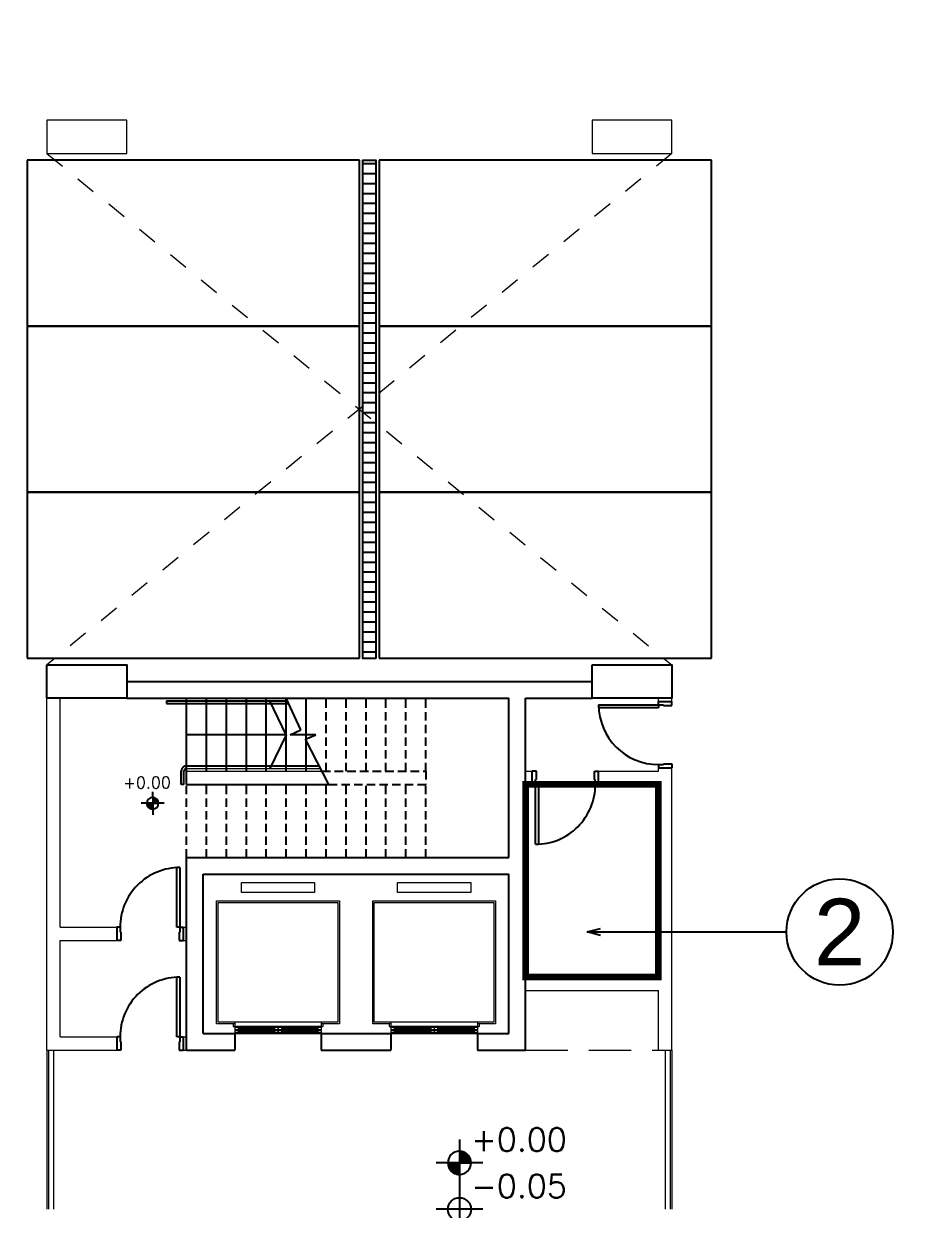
# Model space of a CAD drawing. Header units: millimetres. Extents: x 0 to 570263, y 0 to 232306.
# Drawn here: x 69797 to 83030, y 183154 to 201003 of the extents above; entities that cross this region are included whole.
import ezdxf

# ---------------------------------------------------------------- set-up
doc = ezdxf.new("R2010")
doc.units = ezdxf.units.MM
doc.header["$LTSCALE"] = 100
for name, pattern in [('Dash', [6, 3, -3]), ('Hidden', [9.524999999999999, 6.35, -3.175]), ('HIDDENX2', [19.049999999999997, 12.7, -6.35])]:
    doc.linetypes.add(name, pattern=pattern)
for name, color, linetype in [('A-COLS', 3, 'Continuous'), ('DLN0402_Room Number', 7, 'Continuous'), ('DLN060__', 7, 'Continuous'), ('DLN08250', 5, 'Continuous'), ('DLN08254', 3, 'Continuous'), ('DLN240__', 1, 'Continuous'), ('DLN660', 1, 'Continuous'), ('DLN810__', 1, 'Continuous'), ('FITDOOR', 7, 'Continuous'), ('LAYOUT', 1, 'Continuous'), ('LEVEL', 1, 'Continuous')]:
    doc.layers.add(name, color=color, linetype=linetype)
for name, color, linetype, lineweight in [('A-DETL', 1, 'Continuous', 9), ('A-DOOR', 6, 'Continuous', 9), ('A-EQPM', 6, 'Continuous', 9), ('A-GENM', 6, 'Continuous', 9), ('A-WALL', 7, 'Continuous', 9)]:
    doc.layers.add(name, color=color, linetype=linetype, lineweight=lineweight)
doc.styles.add('romans', font='romans.shx')
doc.styles.get("Standard").update_dxf_attribs({"font": 'swiss.ttf'})
doc.styles.add('Swis721tBT', font='swissl.ttf')
doc.dimstyles.new('INTDIM350', dxfattribs={"dimtxt": 350, "dimasz": 200, "dimexe": 100, "dimexo": 150, "dimgap": 100, "dimtad": 1, "dimdec": 0, "dimzin": 9, "dimdsep": 46, "dimtxsty": 'Swis721tBT', "dimblk": 'OPEN30', "dimcen": -125, "dimclrd": 256, "dimclre": 256, "dimclrt": 2, "dimaunit": 1, "dimadec": 1, "dimazin": 0, "dimtfac": 0.4444444444444444, "dimtdec": 0, "dimtix": 1, "dimtmove": 2, "dimatfit": 3, "dimldrblk": 'OPEN30', "dimfxl": 0, "dimtolj": 1, "dimlwd": -1, "dimlwe": -1, "dimarcsym": 0})

# ---------------------------------------------------------------- blocks, each defined once
blk = doc.blocks.new('_Open30')
at = {"color": 0, "linetype": 'ByBlock', "lineweight": -2}
for p, q in [((-1, 0.26794919), (0, 0)), ((0, 0), (-1, -0.26794919)), ((0, 0), (-1, 0))]:
    blk.add_line(p, q, dxfattribs=at)
blk = doc.blocks.new('*X45')
at = {"color": 0}
for p, q in [((45955.88296590155, 42700), (46155.82083605308, 42700)), ((45956.13663634944, 42693.75), (46155.82083605308, 42693.75)), ((45956.58659627086, 42687.5), (46155.82083605308, 42687.5)), ((45957.23417992554, 42681.25), (46155.82083605308, 42681.25)), ((45958.08132891748, 42675), (46155.82083605308, 42675)), ((45959.13062182577, 42668.75), (46155.82083605308, 42668.75)), ((45960.38531455532, 42662.5), (46155.82083605308, 42662.5)), ((45961.84939291411, 42656.25), (46155.82083605308, 42656.25)), ((45963.52763949186, 42650), (46155.82083605308, 42650)), ((45965.42571759076, 42643.75), (46155.82083605308, 42643.75)), ((45967.55027588873, 42637.5), (46155.82083605308, 42637.5)), ((45969.90907871936, 42631.25), (46155.82083605308, 42631.25)), ((45972.51116853599, 42625), (46155.82083605308, 42625)), ((45975.3670694097, 42618.75), (46155.82083605308, 42618.75)), ((45978.48904368043, 42612.5), (46155.82083605308, 42612.5)), ((45981.89141854007, 42606.25), (46155.82083605308, 42606.25)), ((45985.59100621493, 42600), (46155.82083605308, 42600)), ((45989.60765168721, 42593.75), (46155.82083605308, 42593.75)), ((45993.96495773042, 42587.5), (46155.82083605308, 42587.5)), ((45998.69126201334, 42581.25), (46155.82083605308, 42581.25)), ((46003.82098168398, 42575), (46155.82083605308, 42575)), ((46009.39650945896, 42568.75), (46155.82083605308, 42568.75)), ((46015.47096569654, 42562.5), (46155.82083605308, 42562.5)), ((46022.11233295992, 42556.25), (46155.82083605308, 42556.25)), ((46029.4099326874, 42550), (46155.82083605308, 42550)), ((46037.48510949494, 42543.75), (46155.82083605308, 42543.75)), ((46046.51005492607, 42537.5), (46155.82083605308, 42537.5)), ((46056.74397416842, 42531.25), (46155.82083605308, 42531.25)), ((46068.61144864996, 42525), (46155.82083605308, 42525)), ((46082.90578313846, 42518.75), (46155.82083605308, 42518.75)), ((46101.51054575652, 42512.5), (46155.82083605308, 42512.5)), ((46133.36008534408, 42506.25), (46155.82083605308, 42506.25))]:
    blk.add_line(p, q, dxfattribs=at)
blk = doc.blocks.new('*X44')
at = {"color": 0}
for p, q in [((46155.82083605308, 42900), (46200.19499327346, 42900)), ((46155.82083605308, 42893.75), (46221.90936394812, 42893.75)), ((46155.82083605308, 42887.5), (46237.60222886274, 42887.5)), ((46155.82083605308, 42881.25), (46250.32254979523, 42881.25)), ((46155.82083605308, 42875), (46261.15281880532, 42875)), ((46155.82083605308, 42868.75), (46270.62917321041, 42868.75)), ((46155.82083605308, 42862.5), (46279.06432258031, 42862.5)), ((46155.82083605308, 42856.25), (46286.65980066876, 42856.25)), ((46155.82083605308, 42850), (46293.55459136389, 42850)), ((46155.82083605308, 42843.75), (46299.84935768103, 42843.75)), ((46155.82083605308, 42837.5), (46305.6197603913, 42837.5)), ((46155.82083605308, 42831.25), (46310.92433512129, 42831.25)), ((46155.82083605308, 42825), (46315.8094235008, 42825)), ((46155.82083605308, 42818.75), (46320.31240362975, 42818.75)), ((46155.82083605308, 42812.5), (46324.46388658926, 42812.5)), ((46155.82083605308, 42806.25), (46328.28925688629, 42806.25)), ((46155.82083605308, 42800), (46331.80978137356, 42800)), ((46155.82083605308, 42793.75), (46335.04342549239, 42793.75)), ((46155.82083605308, 42787.5), (46338.0054656343, 42787.5)), ((46155.82083605308, 42781.25), (46340.70895613168, 42781.25)), ((46155.82083605308, 42775), (46343.16509039923, 42775)), ((46155.82083605308, 42768.75), (46345.38348355208, 42768.75)), ((46155.82083605308, 42762.5), (46347.37239573649, 42762.5)), ((46155.82083605308, 42756.25), (46349.13890998229, 42756.25)), ((46155.82083605308, 42750), (46350.68907460933, 42750)), ((46155.82083605308, 42743.75), (46352.02801759425, 42743.75)), ((46155.82083605308, 42737.5), (46353.16003838917, 42737.5)), ((46155.82083605308, 42731.25), (46354.08868132608, 42731.25)), ((46155.82083605308, 42725), (46354.81679369925, 42725)), ((46155.82083605308, 42718.75), (46355.34657085896, 42718.75)), ((46155.82083605308, 42712.5), (46355.67959002734, 42712.5)), ((46155.82083605308, 42706.25), (46355.81683408978, 42706.25))]:
    blk.add_line(p, q, dxfattribs=at)
blk = doc.blocks.new('ELFIN')
at = {"layer": 'LEVEL'}
for p, q in [((0, 0.5), (0, 0)), ((0, 0), (-0.5, 0)), ((0, 0), (0, -0.5)), ((0.5, 0), (0, 0))]:
    blk.add_line(p, q, dxfattribs=at)
for start, end in [(90, 180), (180, 270), (0, 90), (270, 0)]:
    blk.add_arc((0, 0), 0.25, start, end, dxfattribs=at)
at = {"layer": 'LEVEL', "xscale": 0.00125, "yscale": 0.00125, "zscale": 0.00125}
for name in ['*X44', '*X45']:
    blk.add_blockref(name, (-57.69477604507119, -53.38123098095821), dxfattribs=at)
at = {"layer": 'LEVEL', "style": 'romans'}
blk.add_attdef('ELFIN', (0.2542374787153676, 0.3469263632723596), '', height=0.5, dxfattribs=at)
blk = doc.blocks.new('ELEX')
at = {"layer": 'LEVEL'}
for p, q in [((0, 0.5), (0, -0.5)), ((0.5, 0), (-0.5, 0))]:
    blk.add_line(p, q, dxfattribs=at)
blk.add_circle((0, 0), 0.25, dxfattribs=at)
at = {"layer": 'LEVEL', "style": 'romans'}
blk.add_attdef('ELEX', (0.2567988680821145, 0.3535533905960619), '', height=0.5, dxfattribs=at)
blk = doc.blocks.new('A$C151F6791')
at = {"layer": 'DLN060__'}
h = blk.add_hatch(dxfattribs=at)
h.set_pattern_fill('EARTH', color=0, scale=150, angle=3.64980417200433)
h.set_pattern_definition([(44.99999999999957, (-1165443158.670914, -63663298.42410862), (9.777068044058979e-12, 1347.038418160373), [952.5, -952.5]), (44.99999999999957, (-1165443411.240617, -63663045.85440522), (9.777068044058979e-12, 1347.038418160373), [952.5, -952.5]), (44.99999999999957, (-1165443663.810321, -63662793.28470182), (9.777068044058979e-12, 1347.038418160373), [952.5, -952.5]), (134.9999999999996, (-1165443663.810321, -63662624.90489955), (-1347.038418160373, 9.777068044058979e-12), [952.5, -952.5]), (134.9999999999996, (-1165443411.240617, -63662372.33519614), (-1347.038418160373, 9.777068044058979e-12), [952.5, -952.5]), (134.9999999999996, (-1165443158.670914, -63662119.76549274), (-1347.038418160373, 9.777068044058979e-12), [952.5, -952.5])])
edge = h.paths.add_edge_path()
edge.add_line((-2850.000005722046, -45899.9999986887), (-850.0000049866612, -45899.99999871488))
edge.add_line((-850.0000052452087, -45899.9999986887), (-850.000005705504, -86050.39985808042))
edge.add_line((-850.0000054836273, -86050.3998581171), (58010.88699989562, -86050.3998581424))
edge.add_line((58010.8869998455, -86050.3998581171), (68150.00000357977, -72765.12421078797))
edge.add_line((68150.00000357628, -72765.1242108345), (68150.00000256741, -20000.39985610534))
edge.add_arc((59996.87001538277, -20000.39985609055), 8153.129987210356, 2.209658559399964e-10, 62.59160107468649)
edge.add_line((63749.99972057343, -12762.47570586205), (63750.00000047672, 899.9986780836407))
edge.add_line((63750.00000047684, 899.9986780881882), (-849.9999990069919, 899.9999998843414))
edge.add_line((-849.9999990463257, 900), (-850.0000049180671, -45899.99999911319))
edge.add_line((-850.0000047683716, -45899.99999916553), (-2850.00000467326, -45899.99999891745))
edge.add_line((-2850.000004768372, -45899.99999880791), (-2849.999998974308, 2900.00000002046))
edge.add_line((-2849.999999046326, 2899.999999880791), (65750.00004059757, 2899.998595866229))
edge.add_line((65750.00004053116, 2899.998595952988), (65750.00004091157, -11800.00000045047))
edge.add_arc((58660.56242704391, -20842.42359983921), 11490.23717038002, 0.6759448534186276, 51.90285732263942, ccw=False)
edge.add_line((70150.00000047684, -20706.87109351158), (70150.0000033091, -72765.56378265559))
edge.add_line((70150.00000333786, -72765.56378257275), (59000.40818048707, -88050.39985833516))
edge.add_line((59000.40818023682, -88050.39985835552), (-2850.000012167249, -88050.39985831724))
edge.add_line((-2850.000012159348, -88050.39985823631), (-2850.000005809383, -45899.99999866431))
at = {"layer": 'DLN810__'}
h = blk.add_hatch(dxfattribs=at)
h.set_pattern_fill('_USER', color=0, scale=150, angle=-41.35019582799567, pattern_type=0)
h.set_pattern_definition([(0, (50948.96407222748, -19651.36498439312), (0, 150), [])])
h.paths.add_polyline_path([(50948.96407222748, -19651.36498439312), (50749.99997830391, -19651.36498439312), (50749.99997854233, -12151.36498451233), (50948.96407222748, -12151.36498451233)])
at = {"layer": 'A-COLS', "color": 0, "lineweight": 18}
for p, q in [((46000, -11550), (46000, -12050.00000011921)), ((47200.00000023842, -11550.00000011921), (46000, -11550)), ((47200.00000023842, -12050), (47200.00000023842, -11550.00000011921)), ((55400, -11550.00000011921), (54200, -11550)), ((54200, -11550), (54200.00000023842, -12050.00000011921)), ((55400, -12050.00000011921), (55400, -11550.00000011921)), ((46000, -12050.00000011921), (47200.00000023842, -12050)), ((54200.00000023842, -12050.00000011921), (55400, -12050.00000011921))]:
    blk.add_line(p, q, dxfattribs=at)
at = {"layer": 'A-COLS', "color": 0}
for p, q in [((47200.00000476837, -19999.99999809265), (54200.00000333786, -20000.00000154972)), ((47200.00000476837, -20249.99999809265), (52950.00000214577, -20250.00000083447)), ((52950.00000190735, -22650.00000095367), (52950.00000214577, -20250.00000083447)), ((53200.00000190735, -25550.00000107288), (53200.00000190735, -20250.00000095367)), ((53200.00000190735, -20250.00000107288), (54200.00000333786, -20250.00000154972)), ((48100.00000190735, -25549.99999856949), (48100.00000190735, -22649.99999856949)), ((48100.00000190735, -22649.99999856949), (52950.00000190735, -22650.00000095367)), ((48350.00000190735, -25299.9999986887), (48350.00000190735, -22899.99999856949)), ((48350.00000190735, -22899.99999856949), (52950.00000190735, -22900.00000095367)), ((52950.00000190735, -25300.00000095367), (52950.00000238419, -22900.00000095367)), ((48350.00000190735, -25299.9999986887), (48825.00000190735, -25299.99999892712)), ((48825.00000190735, -25299.99999892712), (48825.00000190735, -25549.99999904633)), ((50125.00000190735, -25299.99999952316), (51175.00000238419, -25300)), ((50125.00000190735, -25299.99999833107), (50125.00000190735, -25549.99999845028)), ((51175.00000214577, -25299.99999940395), (51175.00000190735, -25549.99999976158)), ((52475.00000214577, -25300.00000071526), (52950.00000214577, -25300.00000083447)), ((52475.00000214577, -25300.00000047684), (52475.00000190735, -25550.00000083447)), ((48100.00000190735, -25549.99999856949), (48825.00000190735, -25549.99999904633)), ((50125.00000214577, -25549.99999964237), (51175.00000190735, -25550.00000023842)), ((52475.00000190735, -25550.00000071526), (53200.00000190735, -25550.00000107288))]:
    blk.add_line(p, q, dxfattribs=at)
for points in [[(46000.00000476837, -19749.99999761581), (47200.00000500679, -19749.99999809265), (47200.00000476837, -20249.99999809265), (46000.00000476837, -20249.9999974966)], [(54200.00000357628, -19750.00000166893), (55400.00000333786, -19750.00000214577), (55400.00000333786, -20250.00000226498), (54200.00000333786, -20250.00000154972)]]:
    blk.add_lwpolyline(points, close=True, dxfattribs=at)
at = {"layer": 'A-DETL', "color": 0, "linetype": 'Dash'}
for p, q in [((55400, -12050.00000011921), (46000.00000476837, -19749.99999773502)), ((46000, -12050.00000023842), (55400.00000333786, -19750.00000226498))]:
    blk.add_line(p, q, dxfattribs=at)
at = {"layer": 'A-DOOR', "color": 0}
for p, q in [((46000.00000858307, -25550.38586187363, -0.07491532212588936), (46000.00000953674, -27941.37564778328, -0.07028772466206029)), ((46025.00000882149, -25550.38586163521, -0.07491532212588936), (46025.00000953674, -27941.37564778328, -0.07028772466206029)), ((46100.00000858307, -25550.38586187363, -0.07491532212588936), (46100.00000953674, -27941.37564778328, -0.07028772466206029)), ((55299.99998688698, -25550.38585138321, -0.04701049315474393), (55299.99998760223, -27941.37563741207, -0.04238289569091486)), ((55374.99998664856, -25550.38585162163, -0.04701049315474393), (55374.99998760223, -27941.37563753128, -0.04238289569091486)), ((55399.99998688698, -25550.38585138321, -0.04701049315474393), (55399.99998760223, -27941.37563741207, -0.04238289569091486))]:
    blk.add_line(p, q, dxfattribs=at)
at = {"layer": 'A-EQPM', "color": 0}
for p, q in [((50124.99695444107, -25241.60100531578), (48824.99695396423, -25241.60099947453)), ((50124.99695396423, -25288.6010055542), (48824.99695396423, -25288.60099935532)), ((49423.99695825577, -25223.10100150108, -0.06785436982067951), (48874.99695444107, -25223.10099923611)), ((49423.99695777893, -25270.10100162029, -0.06785436982067951), (48874.99695396423, -25270.10099983215)), ((52474.9999973774, -25241.60100579262), (51174.99999666214, -25241.60100018978)), ((52474.99999666214, -25288.60100615025), (51174.99999666214, -25288.60099983215)), ((51774.00000095367, -25223.10100197792, -0.06785436982067951), (51224.99999713898, -25223.10099983215)), ((51774.00000047684, -25270.10100233555, -0.06785436982067951), (51224.99999690056, -25270.10100030899))]:
    blk.add_line(p, q, dxfattribs=at)
at = {"layer": 'A-GENM', "color": 0}
for p, q in [((48549.99695825577, -25151.60099720955, -0.06785436982067951), (48549.99696803093, -23301.60099697113, -0.06785436982067951)), ((48549.99696803093, -23301.60099697113, -0.06785436982067951), (50399.99696826935, -23301.60100698471, -0.06785436982067951)), ((48574.99695825577, -25126.60099697113, -0.06785436982067951), (48574.99696779251, -23326.60099685192, -0.06785436982067951)), ((48574.99696779251, -23326.60099685192, -0.06785436982067951), (50374.99696779251, -23326.60100638866, -0.06785436982067951)), ((48724.99696803093, -23301.6009979248, -0.06785436982067951), (50224.99696803093, -23301.60100626945, -0.06785436982067951)), ((50374.99696779251, -23326.60100638866, -0.06785436982067951), (50374.99695849419, -25126.60100698471, -0.06785436982067951)), ((50399.99696826935, -23301.60100698471, -0.06785436982067951), (50399.99695825577, -25151.60100698471, -0.06785436982067951)), ((50900.00000095367, -25151.6009979248, -0.06785436982067951), (50900.00001096725, -23301.60099744797, -0.06785436982067951)), ((50900.00001096725, -23301.60099744797, -0.06785436982067951), (52750.00001096725, -23301.60100758076, -0.06785436982067951)), ((50925.00000119209, -25126.60099756718, -0.06785436982067951), (50925.00001072884, -23326.60099756718, -0.06785436982067951)), ((50925.00001072884, -23326.60099756718, -0.06785436982067951), (52725.00001072884, -23326.60100710392, -0.06785436982067951)), ((51075.00001096725, -23301.60099864006, -0.06785436982067951), (52575.00001096725, -23301.60100674629, -0.06785436982067951)), ((52725.00001072884, -23326.60100710392, -0.06785436982067951), (52725.00000143051, -25126.60100769997, -0.06785436982067951)), ((52750.00001096725, -23301.60100758076, -0.06785436982067951), (52750.00000119209, -25151.60100746155, -0.06785436982067951)), ((48824.99695467949, -25151.6009991169), (48549.99695825577, -25151.60099720955, -0.06785436982067951)), ((50374.99695849419, -25126.60100698471, -0.06785436982067951), (48574.99695825577, -25126.60099697113, -0.06785436982067951)), ((48799.99695467949, -25151.60099887848), (48799.99695444107, -25194.60099935532)), ((48824.99695491791, -25126.60099875927), (48824.99695396423, -25194.60099959373)), ((50124.99695467949, -25126.60100495815), (50124.99695420265, -25194.60100519657)), ((50399.99695825577, -25151.60100698471, -0.06785436982067951), (50124.99695467949, -25151.60100531578)), ((50149.99695444107, -25151.60100507736), (50149.99695444107, -25194.60100495815)), ((51174.99999761581, -25151.60099983215), (50900.00000095367, -25151.6009979248, -0.06785436982067951)), ((52725.00000143051, -25126.60100769997, -0.06785436982067951), (50925.00000119209, -25126.60099756718, -0.06785436982067951)), ((51149.99999761581, -25151.60099947453), (51149.9999973774, -25194.60099983215)), ((51174.99999785423, -25126.60099935532), (51174.99999713898, -25194.60100018978)), ((52474.99999761581, -25126.60100567341), (52474.99999713898, -25194.60100591183)), ((52750.00000119209, -25151.60100746155, -0.06785436982067951), (52474.99999761581, -25151.60100591183)), ((52499.99999761581, -25151.60100567341), (52499.99999713898, -25194.60100567341)), ((48799.99695444107, -25194.60099935532), (48824.99695396423, -25194.60099959373)), ((50124.99695444107, -25194.60100531578), (48824.99695444107, -25194.6010042429)), ((48824.99695444107, -25204.60099971294), (49473.99695777893, -25204.6010030508, -0.06785436982067951)), ((48824.99695396423, -25204.60099947453), (48824.99695396423, -25241.60099947453)), ((48824.99695396423, -25251.6009991169), (48824.99695396423, -25288.60099935532)), ((48824.99695396423, -25251.6009991169), (49473.99695777893, -25251.60100245476, -0.06785436982067951)), ((48874.99695444107, -25204.60099899769), (48874.99695396423, -25241.60099887848)), ((48874.99695396423, -25251.60099947453), (48874.99695396423, -25288.60099947453)), ((49423.99695825577, -25204.6010017395, -0.06785436982067951), (49423.99695777893, -25241.60100162029, -0.06785436982067951)), ((49423.99695777893, -25251.60100197792, -0.06785436982067951), (49423.99695777893, -25288.6010017395, -0.06785436982067951)), ((49473.99695777893, -25204.6010030508, -0.06785436982067951), (49473.99695777893, -25241.60100221634, -0.06785436982067951)), ((49473.99695777893, -25251.60100245476, -0.06785436982067951), (49473.99695754051, -25288.60100221634, -0.06785436982067951)), ((49475.99695777893, -25204.60100221634, -0.06785436982067951), (49475.99695777893, -25241.60100221634, -0.06785436982067951)), ((49475.99695777893, -25204.60100221634, -0.06785436982067951), (50124.99695396423, -25204.60100567341)), ((49475.99695801735, -25251.60100221634, -0.06785436982067951), (49475.99695754051, -25288.60100221634, -0.06785436982067951)), ((49475.99695801735, -25251.60100221634, -0.06785436982067951), (50124.99695396423, -25251.60100495815)), ((49525.99695825577, -25204.60100269318, -0.06785436982067951), (49525.99695777893, -25241.60100269318, -0.06785436982067951)), ((50074.99695396423, -25223.10100400448), (49525.99695825577, -25223.10100340843, -0.06785436982067951)), ((49525.99695777893, -25251.60100269318, -0.06785436982067951), (49525.99695730209, -25288.60100269318, -0.06785436982067951)), ((50074.99695396423, -25270.10100460052), (49525.99695777893, -25270.10100376606, -0.06785436982067951)), ((50074.99695420265, -25204.60100471973), (50074.99695396423, -25241.60100483894)), ((50074.99695396423, -25251.60100448132), (50074.9969534874, -25288.60100483894)), ((50124.99695420265, -25194.60100519657), (50149.99695444107, -25194.60100495815)), ((50124.99695396423, -25204.60100543499), (50124.99695396423, -25241.60100495815)), ((50124.99695396423, -25251.60100495815), (50124.99695396423, -25288.6010055542)), ((51149.9999973774, -25194.60099983215), (51174.99999713898, -25194.60100018978)), ((52474.99999713898, -25194.60100591183), (51174.9999973774, -25194.60100471973)), ((51174.99999713898, -25204.60100030899), (51824.00000071526, -25204.60100364685, -0.06785436982067951)), ((51174.99999666214, -25204.60100007057), (51174.99999666214, -25241.60100018978)), ((51174.99999666214, -25251.60099959373), (51174.99999666214, -25288.60099983215)), ((51174.99999666214, -25251.60099959373), (51824.00000071526, -25251.6010030508, -0.06785436982067951)), ((51224.99999713898, -25204.60099959373), (51224.99999666214, -25241.60099947453)), ((51224.99999666214, -25251.60099995136), (51224.99999666214, -25288.60100018978)), ((51774.00000095367, -25204.60100245476, -0.06785436982067951), (51774.00000047684, -25241.60100233555, -0.06785436982067951)), ((51774.00000047684, -25251.60100257397, -0.06785436982067951), (51774.00000047684, -25288.60100221634, -0.06785436982067951)), ((51824.00000071526, -25204.60100364685, -0.06785436982067951), (51824.00000047684, -25241.60100281239, -0.06785436982067951)), ((51824.00000071526, -25251.6010030508, -0.06785436982067951), (51824.00000047684, -25288.60100281239, -0.06785436982067951)), ((51826.00000047684, -25204.60100281239, -0.06785436982067951), (51826.00000047684, -25241.60100269318, -0.06785436982067951)), ((51826.00000047684, -25204.60100281239, -0.06785436982067951), (52474.99999713898, -25204.60100615025)), ((51826.00000095367, -25251.60100281239, -0.06785436982067951), (51826.00000047684, -25288.60100281239, -0.06785436982067951)), ((51826.00000095367, -25251.60100281239, -0.06785436982067951), (52474.99999666214, -25251.60100567341)), ((51876.00000095367, -25204.60100328922, -0.06785436982067951), (51876.00000047684, -25241.60100328922, -0.06785436982067951)), ((52424.99999666214, -25223.10100460052), (51876.00000095367, -25223.10100388527, -0.06785436982067951)), ((51876.00000047684, -25251.60100328922, -0.06785436982067951), (51876, -25288.60100328922, -0.06785436982067951)), ((52424.99999666214, -25270.10100507736), (51876.00000047684, -25270.10100448132, -0.06785436982067951)), ((52424.99999713898, -25204.60100531578), (52424.99999713898, -25241.60100543499)), ((52424.99999690056, -25251.60100519657), (52424.99999666214, -25288.60100531578)), ((52474.99999713898, -25194.60100591183), (52499.99999713898, -25194.60100567341)), ((52474.99999666214, -25204.60100615025), (52474.99999666214, -25241.6010055542)), ((52474.99999666214, -25251.60100567341), (52474.99999666214, -25288.60100615025))]:
    blk.add_line(p, q, dxfattribs=at)
at = {"layer": 'A-GENM', "color": 0, "elevation": 0.0024333548704846}
for points in [[(48924.99696350098, -23175.99570930004), (48924.99696397781, -23025.99570953846), (50024.9969637394, -23025.99570977688), (50024.99696350098, -23175.99570941925)], [(51275.0000064373, -23175.99570989609), (51275.00000667572, -23025.99571013451), (52375.00000667572, -23025.99571037292), (52375.0000064373, -23175.99571013451)]]:
    blk.add_lwpolyline(points, close=True, dxfattribs=at)
at = {"layer": 'A-WALL', "color": 0}
for p, q in [((46000.00000190735, -25549.99999761581), (46000.00000190735, -20249.9999974966)), ((46200.00000190735, -23699.99999761581), (46200.00000190735, -20249.99999761581)), ((55200.00000190735, -20299.99999964237), (55200.00000190735, -20250.00000226498)), ((55400.00000190735, -20299.99999928474), (55400.00000214577, -20250.00000238419)), ((48100.00304698944, -21310.3291721344), (50116.58753681183, -21310.32917177677)), ((48100.00304746628, -21350.32916378975), (50136.95116519928, -21350.32915604115)), ((53200.0000038147, -21350.00000083447), (53300.00000429153, -21350.00000083447)), ((54300.00000429153, -21350.00000143051), (55200.00000429153, -21350.00000190735)), ((55200.00000214577, -21350.00000178814), (55200.00000190735, -21299.99999964237)), ((55400.00000238419, -25550.00000202656), (55400.00000214577, -21299.99999928474)), ((53200.0000038147, -21550.00000083447), (53300.00000429153, -21550.00000095367)), ((54300.00000429153, -21550.00000154972), (55200.00000405312, -21550.00000190735)), ((55200.00000238419, -24450.00000178814), (55200.00000214577, -21550.00000190735)), ((46200.0000026226, -23699.99999761581), (47050.0000026226, -23699.99999809265)), ((48050.00000286102, -23699.99999845028), (48100.00000286102, -23699.99999856949)), ((46200.00000190735, -25349.99999761581), (46200.00000190735, -23899.99999761581)), ((46200.00000238419, -23899.99999761581), (47050.00000214577, -23899.99999797344)), ((48050.00000190735, -23899.99999845028), (48100.0000026226, -23899.9999986887)), ((53200.00000238419, -24450.00000083447), (55200.0000026226, -24450.00000178814)), ((53200.00000238419, -24650.00000095367), (55200.0000026226, -24650.00000190735)), ((55200.00000238419, -25550.00000178814), (55200.00000238419, -24650.00000190735)), ((48824.99695920944, -25300.39041483402), (50124.99695920944, -25300.39041411877)), ((51175.00000214577, -25300.39041554928), (52475.00000190735, -25300.39041483402)), ((46200.00000190735, -25349.99999761581), (47050.00000190735, -25349.99999797344)), ((48050.00000190735, -25349.9999986887), (48100.00000190735, -25349.99999856949)), ((46000.00000190735, -25549.99999761581), (47050.00000143051, -25549.99999809265)), ((48050.00000119209, -25549.9999986887), (48100.00000190735, -25549.99999856949)), ((55200.00000238419, -25550.00000178814), (55400.00000238419, -25550.00000202656))]:
    blk.add_line(p, q, dxfattribs=at)
at = {"layer": 'A-WALL', "color": 0, "lineweight": 25}
for p, q in [((55200.00000190735, -20299.99999964237), (55400.00000190735, -20299.99999916553)), ((53300.00000405312, -21550.00000095367), (53300.00000405312, -21350.00000083447)), ((54300.00000405312, -21550.00000143051), (54300.00000429153, -21350.00000143051)), ((55200.0000038147, -21299.99999976158), (55400.0000038147, -21299.99999928474)), ((47050.00000286102, -23699.99999582767), (47050.00000214577, -23899.99999582767)), ((48050.00000286102, -23699.99999880791), (48050.00000190735, -23899.99999880791)), ((47050.00000190735, -25349.99999582767), (47050.00000143051, -25549.99999594688)), ((48050.00000190735, -25349.99999880791), (48050.00000143051, -25549.99999880791))]:
    blk.add_line(p, q, dxfattribs=at)
at = {"layer": 'A-WALL', "color": 0, "linetype": 'Hidden'}
blk.add_line((53200.00000190735, -25550.00000095367), (55200.00000238419, -25550.00000178814), dxfattribs=at)
at = {"layer": 'DLN0402_Room Number', "color": 0}
blk.add_line((48100.00304675102, -22650.38837337494), (48100.00304722786, -22650.16125273705), dxfattribs=at)
at = {"layer": 'DLN240__', "color": 0}
for p, q in [((47800.00304317474, -20290.32917165756), (49618.44031190872, -20290.32917094231)), ((47800.00304365158, -20330.32917201519), (49636.87756538391, -20330.32915127277)), ((48100.00304365158, -21350.38847494125), (48100.00304317474, -20250.38847506046)), ((48400.00304365158, -21350.38847470284), (48400.00304317474, -20250.38847470284)), ((48400.00304412842, -21350.38847541809), (48400.00304317474, -20250.38847529888)), ((48700.00304412842, -21350.38847446442), (48700.00304365158, -20250.38847434521)), ((48700.00304412842, -21350.38847494125), (48700.00304341316, -20250.38847506046)), ((49000.00304460526, -21350.38847458363), (49000.00304412842, -20250.38847482204)), ((49000.00304460526, -21350.38847410679), (49000.00304365158, -20250.388474226)), ((49300.00304484367, -21350.38847446442), (49300.00304412842, -20250.38847458363)), ((49300.00304460526, -21350.38847613335), (49300.00304412842, -20250.38847601414)), ((49600.00304412842, -20800.32918262482), (49355.27832698822, -20290.32917106152)), ((49600.00304389, -21350.32915699482), (49600.00304317474, -20250.32915735245)), ((49600.00304412842, -21350.32915771008), (49600.00304365158, -20250.32915782928)), ((49820.63183259964, -20728.98760986328), (49600.00304317474, -20250.32915735245)), ((49900.00304365158, -21350.32915747166), (49900.00304365158, -20250.32915759087)), ((49900.00304412842, -21350.32915484905), (49900.00304365158, -20250.32915496826)), ((49600.00304412842, -20800.32913196087), (49355.27832770348, -21310.32914376259)), ((49658.49192285538, -20800.32916998863), (49820.63183259964, -20728.98760986328)), ((50044.67374134064, -20800.32916986942), (49658.49192285538, -20800.32916998863)), ((49891.30563116074, -20867.81113910675), (50044.67374134064, -20800.32916986942)), ((50238.79955911636, -21550.38850355148), (49891.30563116074, -20867.81113910675)), ((48100.00304746628, -21270.32917189598), (50096.22390031815, -21270.32917106152)), ((48100.0030465126, -21550.38850283623), (48100.00304698944, -21350.32916367054)), ((48100.0030465126, -21550.38850367069), (50238.7995595932, -21550.3885037899))]:
    blk.add_line(p, q, dxfattribs=at)
at = {"layer": 'DLN240__', "color": 0, "linetype": 'Hidden'}
for p, q in [((47800.00304317474, -20290.32917165756), (47800.00304365158, -20330.32917201519)), ((48020.00304698944, -21550.39556419849), (48020.00304746628, -21350.38258206844)), ((48060.00304675102, -21550.38848173618), (48060.00304746628, -21350.38484048843))]:
    blk.add_line(p, q, dxfattribs=at)
at = {"layer": 'DLN240__', "color": 0, "linetype": 'HIDDENX2', "ltscale": 0.1}
for p, q in [((50200.00304412842, -21350.32915472984), (50200.00304365158, -20250.32915472984)), ((50200.00304460526, -21350.32915508747), (50200.00304365158, -20250.32915532589)), ((50500.00304460526, -21350.32915484905), (50500.00304389, -20250.32915496826)), ((50500.00304460526, -21350.32917034626), (50500.00304412842, -20250.32917022705)), ((50800.00304460526, -21350.32916998863), (50800.00304412842, -20250.32917022705)), ((50800.00304508209, -21350.32917058468), (50800.00304412842, -20250.32917070389)), ((51100.00304508209, -21350.32919633389), (51100.00304436684, -20250.32919645309)), ((51100.00304508209, -21350.32917022705), (51100.00304412842, -20250.32917034626)), ((51400.00304579735, -21350.3291965723), (51400.00304508209, -20250.32919669151)), ((51400.00304555893, -21350.32919597626), (51400.00304412842, -20250.32919597626)), ((51700.00304555893, -21350.32915353775), (51700.00304484367, -20250.32915377617)), ((51700.00304555893, -21350.32919645309), (51700.00304508209, -20250.32919645309)), ((51700.00304508209, -21350.32919573784), (51700.00304412842, -20250.32919597626)), ((51700.00304508209, -21350.32919645309), (51700.00304460526, -20250.32919645309)), ((50136.95116519928, -21350.32915627956), (51700.00304555893, -21350.32915043831)), ((51700.00304555893, -21350.32923948765), (51700.00893592834, -21550.38849592209)), ((48100.00305008888, -22650.3886051178), (48100.00304937363, -21550.38860523701)), ((48100.00304985046, -22650.38860476017), (48100.00304937363, -21550.38860487938)), ((48100.00304985046, -22650.3886051178), (48100.00304937363, -21550.38860499859)), ((48100.0030503273, -22650.38863098621), (48100.00304961205, -21550.38863098621)), ((48400.0030503273, -22650.38860499859), (48400.00304937363, -21550.38860487938)), ((48400.0030503273, -22650.388630867), (48400.00304985046, -21550.38863098621)), ((48700.00305080414, -22650.38863062859), (48700.00304937363, -21550.3886307478)), ((48700.00305080414, -22650.38863134384), (48700.0030503273, -21550.38863146305)), ((49000.0030503273, -22650.38856244087), (49000.00304985046, -21550.38856256008)), ((49000.00305056572, -22650.3885627985), (49000.00304985046, -21550.38856291771)), ((49000.0030503273, -22650.3885627985), (49000.00304985046, -21550.38856267929)), ((49000.0030503273, -22650.38863062859), (49000.00304937363, -21550.38863062859)), ((49000.0030503273, -22650.38863122463), (49000.00304985046, -21550.38863110542)), ((49000.00305080414, -22650.38858866692), (49000.00305008888, -21550.38858866692)), ((49000.00305080414, -22650.38863098621), (49000.0030503273, -21550.38863122463)), ((49000.00305080414, -22650.38858807087), (49000.0030503273, -21550.3885884285)), ((49300.00305080414, -22650.38856267929), (49300.00304985046, -21550.38856256008)), ((49300.00305080414, -22650.38858854771), (49300.0030503273, -21550.38858866692)), ((49600.00305128098, -22650.38858830929), (49600.00304985046, -21550.3885884285)), ((49600.00305128098, -22650.38858902454), (49600.00305080414, -21550.38858914375)), ((49900.00305080414, -22650.38858830929), (49900.00304985046, -21550.38858830929)), ((49900.00305080414, -22650.38851988316), (49900.0030503273, -21550.38852000237)), ((49900.00305128098, -22650.38852024078), (49900.0030503273, -21550.3885204792)), ((49900.00305104256, -22650.38852012157), (49900.0030503273, -21550.38852012157)), ((49900.00305128098, -22650.3885461092), (49900.00305056572, -21550.3885461092)), ((49900.00305128098, -22650.38854575157), (49900.00305080414, -21550.3885461092)), ((49900.00305128098, -22650.38858866692), (49900.00305080414, -21550.38858890533)), ((49900.00305080414, -22650.38858890533), (49900.0030503273, -21550.38858878613)), ((50200.00305128098, -22650.38852012157), (50200.0030503273, -21550.38852012157)), ((50200.00305128098, -22650.38854598999), (50200.00305080414, -21550.38854622841)), ((50238.79955792427, -21550.3885011673), (51700.0030465126, -21550.3884960413)), ((50499.99983930588, -22650.3922547102), (50500.00305080414, -21550.2585105896)), ((50800.00305128098, -22650.25851047039), (50800.00305080414, -21550.2585105896)), ((50800.00305151939, -22650.25851082802), (50800.00305080414, -21550.25851106644)), ((50800.00305151939, -22650.25851070881), (50800.00305080414, -21550.25851070881)), ((50800.00305151939, -22650.25853669643), (50800.00305080414, -21550.25853681564)), ((50800.00305175781, -22650.38850331306), (50800.00305128098, -21550.38850355148)), ((50800.00305175781, -22650.3885461092), (50800.00305128098, -21550.38854622841)), ((50800.00305128098, -22650.38854575157), (50800.0030503273, -21550.38854575157)), ((50800.00305128098, -22650.38854634762), (50800.00305080414, -21550.38854622841)), ((51100.00305175781, -22650.25851070881), (51100.00305080414, -21550.25851070881)), ((51100.00305175781, -22650.25853669643), (51100.00305128098, -21550.25853681564)), ((51400.00305223465, -22650.25853693485), (51400.00305175781, -21550.25853717327)), ((51400.00305223465, -22650.25853633881), (51400.00305104256, -21550.25853645802)), ((51700.00305223465, -22650.25853669643), (51700.00305175781, -21550.25853693485))]:
    blk.add_line(p, q, dxfattribs=at)
at = {"layer": 'DLN240__', "color": 0, "ltscale": 0.1}
blk.add_line((49600.00304412842, -20800.32918262482), (48100.00304222107, -20800.32918334007), dxfattribs=at)
at = {"layer": 'DLN240__', "color": 0, "linetype": 'Hidden'}
for radius in [79.99999999999997, 39.99999999999999]:
    blk.add_arc((48100.00304698944, -21350.38848280907, -0.180482732182444), radius, 90, 180.0000034150946, dxfattribs=at)
at = {"layer": 'DLN660', "color": 0}
for p, q in [((50699.99999904633, -12150.00000011921), (45699.99999880791, -12150.00000011921)), ((45699.99999880791, -12150.00000011921), (45699.99999904633, -14650)), ((50699.99999904633, -14650.00000011921), (50699.99999904633, -12150.00000011921)), ((50999.99999880791, -12150), (50999.99999880791, -14650)), ((55999.99999904633, -12149.99999988079), (50999.99999880791, -12150)), ((55999.99999904633, -14650.00000011921), (55999.99999904633, -12149.99999988079)), ((45699.99999904633, -14650), (50699.99999904633, -14650.00000011921)), ((50699.99999904633, -14650), (45699.99999880791, -14650)), ((45699.99999880791, -14650), (45699.99999904633, -17150)), ((50699.99999904633, -17150.00000011921), (50699.99999904633, -14650)), ((55999.99999904633, -14650), (50999.99999880791, -14650)), ((50999.99999880791, -14650), (55999.99999904633, -14650.00000011921)), ((50999.99999880791, -14650), (50999.99999904633, -17150)), ((55999.99999904633, -17150), (55999.99999904633, -14650)), ((50699.99999880791, -17149.99999976158), (45699.99999856949, -17149.99999976158)), ((45699.99999904633, -17150), (50699.99999904633, -17150.00000011921)), ((45699.99999856949, -17149.99999976158), (45699.99999880791, -19649.99999976158)), ((50699.99999880791, -19649.99999988079), (50699.99999880791, -17149.99999976158)), ((50999.99999904633, -17150), (55999.99999904633, -17150)), ((55999.99999904633, -17150), (50999.99999880791, -17150.00000011921)), ((50999.99999880791, -17150.00000011921), (50999.99999904633, -19650)), ((55999.99999904633, -19650.00000011921), (55999.99999904633, -17150)), ((45699.99999880791, -19649.99999976158), (50699.99999880791, -19649.99999988079)), ((50999.99999904633, -19650), (55999.99999904633, -19650.00000011921))]:
    blk.add_line(p, q, dxfattribs=at)
at = {"layer": 'DLN810__', "color": 0}
blk.add_line((48060.00304675102, -21550.38848412037), (48020.00304698944, -21550.39556407928), dxfattribs=at)
blk.add_lwpolyline([(50948.96407222748, -19651.36498439312), (50749.99997830391, -19651.36498439312), (50749.99997854233, -12151.36498451233), (50948.96407222748, -12151.36498451233)], close=True, dxfattribs=at)
at = {"layer": 'FITDOOR', "color": 0}
for p, q in [((55200.00000190735, -20299.99999976158), (55237.50000190735, -20299.99999940395)), ((55200.00000190735, -20349.99999964237), (55200.00000190735, -20299.99999976158)), ((55237.50000190735, -20311.99999952316), (55237.50000190735, -20299.99999940395)), ((55362.50000190735, -20311.99999928474), (55362.50000190735, -20299.99999940395)), ((55362.50000190735, -20299.99999940395), (55400.00000190735, -20299.99999916553)), ((55400.00000190735, -20362.49999916553), (55400.00000190735, -20299.99999916553)), ((54300.00000190735, -20350.00000154972), (54300.00000190735, -20395.00000154972)), ((54300.00000190735, -20350.00000154972), (55200.00000190735, -20349.99999964237)), ((55200.00000190735, -20394.99999976158), (54300.00000190735, -20395.00000154972)), ((55200.00000190735, -20349.99999964237), (55275.00000190735, -20349.99999952316)), ((55200.00000190735, -20349.99999964237), (55200.00000190735, -20394.99999976158)), ((55275.00000190735, -20362.49999940395), (55275.00000190735, -20349.99999952316)), ((55275.00000190735, -20362.49999940395), (55400.00000190735, -20362.49999916553)), ((55275.0000038147, -21237.49999952316), (55400.0000038147, -21237.49999916553)), ((55275.0000038147, -21237.49999952316), (55275.0000038147, -21249.99999940395)), ((55400.0000038147, -21237.49999916553), (55400.0000038147, -21299.99999928474)), ((53362.50000429153, -21350.00000095367), (53300.00000405312, -21350.00000083447)), ((53300.00000429153, -21387.50000095367), (53300.00000405312, -21350.00000083447)), ((53312.00000429153, -21387.50000083447), (53300.00000429153, -21387.50000095367)), ((53362.50000429153, -21475.00000095367), (53362.50000429153, -21350.00000095367)), ((54237.50000429153, -21350.00000143051), (54300.00000429153, -21350.00000143051)), ((54237.50000405312, -21475.0000013113), (54237.50000429153, -21350.00000143051)), ((54288.00000429153, -21387.50000143051), (54300.00000429153, -21387.50000154972)), ((54300.00000429153, -21387.50000154972), (54300.00000429153, -21350.00000143051)), ((55200.0000038147, -21249.99999964237), (55200.0000038147, -21299.99999976158)), ((55200.0000038147, -21249.99999964237), (55275.0000038147, -21249.99999940395)), ((55200.0000038147, -21299.99999976158), (55237.5000038147, -21299.99999964237)), ((55237.5000038147, -21287.99999940395), (55237.5000038147, -21299.99999964237)), ((55362.5000038147, -21287.99999928474), (55362.5000038147, -21299.99999928474)), ((55362.5000038147, -21299.99999928474), (55400.0000038147, -21299.99999928474)), ((53300.00000429153, -21550.00000083447), (53300.00000429153, -21512.50000095367)), ((53312.00000405312, -21512.50000083447), (53300.00000429153, -21512.50000095367)), ((53350.00000429153, -21550.00000095367), (53300.00000429153, -21550.00000083447)), ((53350.00000429153, -21550.00000095367), (53350.00000405312, -21475.00000083447)), ((53362.50000429153, -21475.00000095367), (53350.00000405312, -21475.00000083447)), ((53350.00000429153, -21550.00000095367), (53395.00000405312, -21550.00000095367)), ((53350.00000357628, -22450.00000083447), (53350.00000429153, -21550.00000095367)), ((53395.00000405312, -21550.00000095367), (53395.0000038147, -22450.00000095367)), ((54237.50000405312, -21475.0000013113), (54250.00000429153, -21475.00000143051)), ((54250.00000405312, -21550.00000143051), (54250.00000429153, -21475.00000143051)), ((54250.00000405312, -21550.00000143051), (54300.00000405312, -21550.00000143051)), ((54288.00000405312, -21512.50000143051), (54300.00000405312, -21512.50000154972)), ((54300.00000405312, -21550.00000143051), (54300.00000405312, -21512.50000154972)), ((53350.00000357628, -22450.00000083447), (53395.0000038147, -22450.00000095367)), ((48000.00000524521, -22799.9999986887), (47955.00000524521, -22799.99999845028)), ((47955.00000286102, -23699.99999856949), (47955.00000524521, -22799.99999845028)), ((48000.00000524521, -22799.9999986887), (48000.0000026226, -23699.9999986887)), ((47100.00000286102, -23699.99999606609), (47050.00000286102, -23699.99999582767)), ((47050.00000286102, -23699.99999582767), (47050.0000026226, -23737.49999582767)), ((47062.0000026226, -23737.49999582767), (47050.0000026226, -23737.49999582767)), ((47100.00000286102, -23699.99999606609), (47100.00000238419, -23774.99999606609)), ((48000.0000026226, -23699.9999986887), (47955.00000286102, -23699.99999856949)), ((48000.0000026226, -23699.9999986887), (48000.00000238419, -23774.9999986887)), ((48000.0000026226, -23699.9999986887), (48050.0000026226, -23699.9999986887)), ((48038.0000026226, -23737.49999880791), (48050.00000238419, -23737.49999880791)), ((48050.0000026226, -23699.9999986887), (48050.00000238419, -23737.49999880791)), ((47050.00000238419, -23862.49999582767), (47050.00000214577, -23899.99999582767)), ((47062.00000214577, -23862.49999594688), (47050.00000238419, -23862.49999582767)), ((47112.50000214577, -23899.99999606609), (47050.00000214577, -23899.99999582767)), ((47112.50000238419, -23774.99999594688), (47100.00000238419, -23774.99999606609)), ((47112.50000238419, -23774.99999594688), (47112.50000214577, -23899.99999606609)), ((47987.50000238419, -23774.99999856949), (47987.50000190735, -23899.9999986887)), ((47987.50000238419, -23774.99999856949), (48000.00000238419, -23774.9999986887)), ((47987.50000190735, -23899.9999986887), (48050.00000190735, -23899.99999880791)), ((48038.00000238419, -23862.4999986887), (48050.00000238419, -23862.49999880791)), ((48050.00000238419, -23862.49999880791), (48050.00000190735, -23899.99999880791)), ((48000.00000476837, -24449.9999986887), (47955.00000452995, -24449.99999856949)), ((47955.00000190735, -25349.99999856949), (47955.00000452995, -24449.99999856949)), ((48000.00000476837, -24449.9999986887), (48000.00000190735, -25349.9999986887)), ((47100.00000190735, -25349.99999606609), (47050.00000190735, -25349.99999582767)), ((47050.00000190735, -25349.99999582767), (47050.00000190735, -25387.49999594688)), ((47062.00000190735, -25387.49999594688), (47050.00000190735, -25387.49999594688)), ((47050.00000143051, -25512.49999594688), (47050.00000143051, -25549.99999594688)), ((47062.00000143051, -25512.49999594688), (47050.00000143051, -25512.49999594688)), ((47100.00000190735, -25349.99999606609), (47100.00000143051, -25424.99999606609)), ((47112.50000166893, -25424.99999594688), (47100.00000143051, -25424.99999606609)), ((47112.50000166893, -25424.99999594688), (47112.50000143051, -25549.99999606609)), ((48000.00000190735, -25349.9999986887), (47955.00000190735, -25349.99999856949)), ((47987.50000190735, -25424.99999856949), (47987.50000143051, -25549.9999986887)), ((47987.50000190735, -25424.99999856949), (48000.00000190735, -25424.9999986887)), ((48000.00000190735, -25349.9999986887), (48000.00000190735, -25424.9999986887)), ((48000.00000190735, -25349.9999986887), (48050.00000190735, -25349.99999892712)), ((48038.00000190735, -25387.49999880791), (48050.00000190735, -25387.49999880791)), ((48038.00000143051, -25512.49999880791), (48050.00000143051, -25512.49999880791)), ((48050.00000190735, -25349.99999892712), (48050.00000190735, -25387.49999880791)), ((48050.00000143051, -25512.49999880791), (48050.00000143051, -25549.99999880791)), ((47112.50000143051, -25549.99999606609), (47050.00000143051, -25549.99999594688)), ((47987.50000143051, -25549.9999986887), (48050.00000143051, -25549.99999880791))]:
    blk.add_line(p, q, dxfattribs=at)
for centre, radius, start, end in [((55200.00000190735, -20349.99999964237), 899.9999999999985, 180, 270), ((53350.00000429153, -21550.00000095367), 899.9999999999985, 270, 8.537736462515938e-07), ((48000.0000026226, -23699.9999986887), 899.9999999999983, 90, 180.0000008537737), ((48000.00000190735, -25349.9999986887), 899.9999999999983, 90, 180.0000008537737)]:
    blk.add_arc(centre, radius, start, end, dxfattribs=at)
at = {"layer": 'LEVEL', "color": 0}
ref = blk.add_blockref('ELFIN', (47590.3110742569, -21833.19471979141), dxfattribs=dict(at, xscale=349.9999999999999, yscale=349.9999999999999, zscale=349.9999999999999, rotation=0.1962292365892078))
ref.add_attrib('ELFIN', '+0.00', (47144.16207027435, -21609.97053098679), dxfattribs={"height": 175, "rotation": 0.1962308834613697, "style": 'romans'})
ref = blk.add_blockref('ELFIN', (52205.04913187027, -27246.00000023842), dxfattribs=dict(at, xscale=699.9999999999998, yscale=699.9999999999998, zscale=699.9999999999998))
ref.add_attrib('ELFIN', '+0.00', (52380.04913210869, -27071.00000011921), dxfattribs={"height": 350, "style": 'romans'})
ref = blk.add_blockref('ELEX', (52205.04913187027, -27946.00000023842), dxfattribs=dict(at, xscale=700, yscale=700, zscale=700))
ref.add_attrib('ELEX', '-0.05', (52380.04913187027, -27771.00000023842), dxfattribs={"height": 350, "style": 'romans'})

msp = doc.modelspace()

# ---------------------------------------------------------------- linework, layer by layer
at = {"layer": 'DLN08250', "color": 0}
msp.add_circle((82073.21114712954, 187328.6174734235), 799.9999999999998, dxfattribs=at)
at = {"layer": 'DLN08254', "linetype": 'Hidden', "const_width": 100}
msp.add_lwpolyline([(79346.9727664377, 189549.1924917627), (79346.97276715295, 186649.1924918819), (77346.97276691454, 186649.1924928356), (77346.97276619928, 189549.1924927164)], close=True, dxfattribs=at)

# ---------------------------------------------------------------- block references
at = {"layer": 'LAYOUT'}
msp.add_blockref('A$C151F6791', (24146.97276429193, 211099.19249367), dxfattribs=at)

# ---------------------------------------------------------------- texts
at = {"layer": 'DLN08250', "color": 0, "insert": (82073.21114712954, 187328.6174733043), "char_height": 999.9999999999998, "attachment_point": 5}
msp.add_mtext_dynamic_manual_height_columns('2', width=1021.999999999925, gutter_width=1, heights=[0], dxfattribs=at)

# ---------------------------------------------------------------- leaders
at = {"layer": 'DLN08250', "color": 0}
msp.add_leader([(78273.21114736795, 187328.6174730659), (81273.21114712954, 187328.6174734235)], dimstyle='INTDIM350', override={"dimgap": 100, "dimtad": 0, "dimclrd": 1}, dxfattribs=at)

doc.saveas('drawing.dxf')
